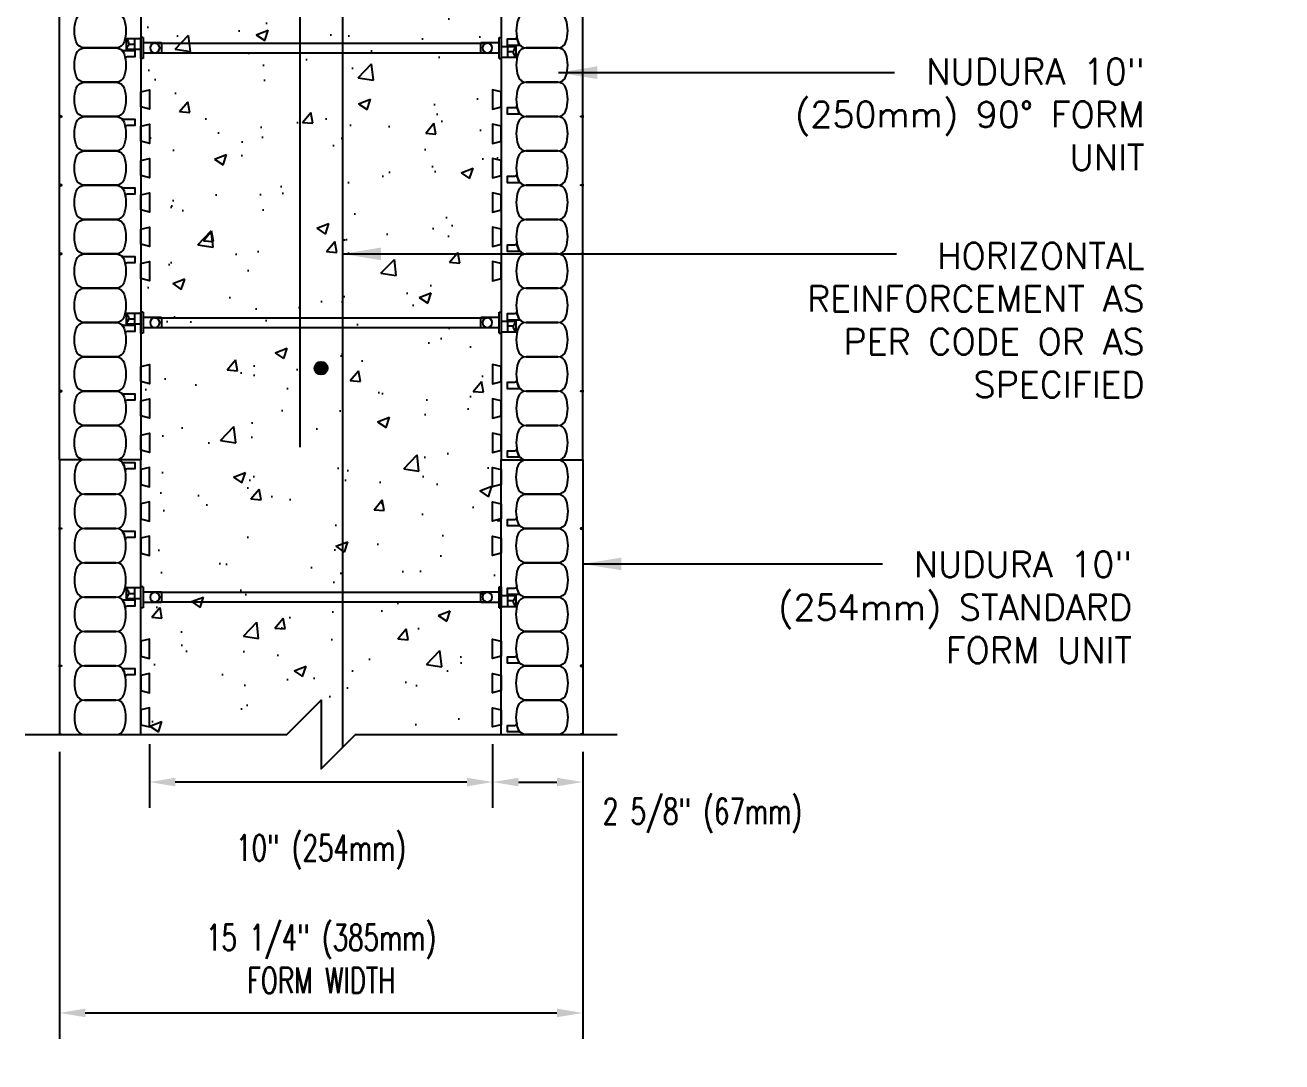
# Model space of a CAD drawing. Header units: inches. Extents: x 176.4 to 214, y 121.7 to 178.9.
# Drawn here: x 176.4 to 213.02, y 121.67 to 151.86 of the extents above; entities that cross this region are included whole.
import ezdxf

# ---------------------------------------------------------------- set-up
doc = ezdxf.new("R2010")
doc.units = ezdxf.units.IN
doc.header["$MEASUREMENT"] = 0
for name, color, linetype in [('DIM', 4, 'Continuous'), ('HATCH', 12, 'Continuous'), ('line25', 2, 'Continuous'), ('LINE3', 3, 'Continuous'), ('LINE50', 5, 'Continuous'), ('LINE9', 9, 'Continuous'), ('TEXT', 4, 'Continuous')]:
    doc.layers.add(name, color=color, linetype=linetype)
doc.styles.add('DIM', font='romans.shx', dxfattribs={"width": 0.7})
doc.styles.add('ROMANS', font='romans.shx', dxfattribs={"height": 0.75})
doc.dimstyles.new('ext_12', dxfattribs={"dimscale": 12, "dimtxt": 0.09375, "dimasz": 0.09375, "dimexe": 0.09375, "dimexo": 0.0625, "dimgap": 0.0625, "dimtad": 1, "dimdec": 1, "dimzin": 3, "dimdsep": 46, "dimlunit": 4, "dimtxsty": 'DIM', "dimcen": 0.09, "dimdle": 0.09375, "dimclrt": 4, "dimadec": 0, "dimazin": 0, "dimtfac": 1, "dimtdec": 1, "dimtmove": 2, "dimatfit": 3, "dimfxl": 0, "dimfrac": 2, "dimtolj": 1, "dimtzin": 0, "dimarcsym": 0})
doc.dimstyles.new('ext_8', dxfattribs={"dimscale": 8, "dimtxt": 0.09375, "dimasz": 0.09375, "dimexe": 0.09375, "dimexo": 0.0625, "dimgap": 0.0625, "dimtad": 1, "dimdec": 1, "dimzin": 3, "dimdsep": 46, "dimlunit": 4, "dimtxsty": 'DIM', "dimcen": 0.09, "dimdle": 0.09375, "dimclrt": 4, "dimadec": 0, "dimazin": 0, "dimtfac": 1, "dimtdec": 1, "dimtmove": 2, "dimatfit": 3, "dimfxl": 0, "dimfrac": 2, "dimtolj": 1, "dimtzin": 0, "dimarcsym": 0})

# ---------------------------------------------------------------- blocks, each defined once
blk = doc.blocks.new('WEB_CENTRE_TOP_10')
for p, q in [((-0.141, 9.688), (-0.141, 0)), ((0.141, 9.688), (0.141, 0))]:
    blk.add_line(p, q)
for centre in [(0, 9.688), (0, 0)]:
    blk.add_circle(centre, 0.141)
blk = doc.blocks.new('WEB_CENTRE_TOP')
for p, q in [((-0.140625, 9.688), (-0.140625, 0)), ((0.140625, 9.688), (0.140625, 0))]:
    blk.add_line(p, q)
for centre in [(0, 9.688), (0, 0)]:
    blk.add_circle(centre, 0.140625)
blk = doc.blocks.new('FSP')
for p, q in [((-0.156, 0.19, 0.274), (-0.156, -0.344, 0.274)), ((0.156, 0.19, 0.274), (-0.156, 0.19, 0.274)), ((0.156, -0.344, 0.274), (0.156, 0.19, 0.274)), ((0.305, -0.344, 0.274), (-0.305, -0.344, 0.274)), ((-0.305, -0.344, 0.274), (-0.305, -0.406, 0.274)), ((0.305, -0.344, 0.274), (0.305, -0.406, 0.274)), ((-0.305, -0.406, 0.274), (0.305, -0.406, 0.274))]:
    blk.add_line(p, q)
at = {"color": 12}
for p, q in [((-0.035, -0.587), (0.268, -0.587)), ((0.1, -0.587), (0.1, -0.762))]:
    blk.add_line(p, q, dxfattribs=at)
blk.add_lwpolyline([(-0.035, -0.406), (0.268, -0.406), (0.268, -0.837), (-0.035, -0.837)], close=True)
for centre, radius, start, end in [((0.723, -2.047), 1.428, 115.8466, 122.064), ((0.089, -1.011), 0.25, 44.3101, 87.3922)]:
    blk.add_arc(centre, radius, start, end, dxfattribs=at)
blk = doc.blocks.new('*D5')
at = {"layer": 'Defpoints', "color": 0}
for p in [(177.396, 131.201), (192.646, 131.201), (192.646, 123.091)]:
    blk.add_point(p, dxfattribs=at)
at = {"layer": 'DIM', "color": 0, "lineweight": -2}
for p, q in [((177.396, 130.701), (177.396, 122.341)), ((192.646, 130.701), (192.646, 122.341)), ((178.146, 123.091), (191.896, 123.091))]:
    blk.add_line(p, q, dxfattribs=at)
at = {"layer": 'DIM', "color": 0}
for points in [[(178.146, 123.216), (178.146, 122.966), (177.396, 123.091)], [(191.896, 123.216), (191.896, 122.966), (192.646, 123.091)]]:
    blk.add_solid(points, dxfattribs=at)
at = {"layer": 'DIM', "color": 4, "insert": (185.021, 124.663), "char_height": 0.75, "attachment_point": 5, "style": 'DIM'}
blk.add_mtext('\\A1;15 1/4" (385mm)\\PFORM WIDTH', dxfattribs=at)
blk = doc.blocks.new('*D6')
at = {"layer": 'Defpoints', "color": 0}
for p in [(180.021, 131.42), (190.021, 131.42), (180.021, 129.816)]:
    blk.add_point(p, dxfattribs=at)
at = {"layer": 'DIM', "color": 0, "lineweight": -2}
for p, q in [((180.021, 130.92), (180.021, 129.066)), ((190.021, 130.92), (190.021, 129.066)), ((189.271, 129.816), (180.771, 129.816))]:
    blk.add_line(p, q, dxfattribs=at)
at = {"layer": 'DIM', "color": 0}
for points in [[(180.771, 129.941), (180.771, 129.691), (180.021, 129.816)], [(189.271, 129.941), (189.271, 129.691), (190.021, 129.816)]]:
    blk.add_solid(points, dxfattribs=at)
at = {"layer": 'DIM', "color": 4, "insert": (185.021, 127.775), "char_height": 0.75, "attachment_point": 5, "style": 'DIM'}
blk.add_mtext('\\A1;10" (254mm)', dxfattribs=at)
blk = doc.blocks.new('*D7')
at = {"layer": 'Defpoints', "color": 0}
for p in [(190.021, 131.201), (192.646, 131.201), (192.646, 129.816)]:
    blk.add_point(p, dxfattribs=at)
at = {"layer": 'DIM', "color": 0, "lineweight": -2}
for p, q in [((190.021, 130.701), (190.021, 129.066)), ((192.646, 130.701), (192.646, 129.066)), ((190.771, 129.816), (191.896, 129.816))]:
    blk.add_line(p, q, dxfattribs=at)
at = {"layer": 'DIM', "color": 0}
for points in [[(190.771, 129.941), (190.771, 129.691), (190.021, 129.816)], [(191.896, 129.941), (191.896, 129.691), (192.646, 129.816)]]:
    blk.add_solid(points, dxfattribs=at)
at = {"layer": 'DIM', "color": 4, "insert": (196.133, 128.841), "char_height": 0.75, "attachment_point": 5, "style": 'DIM'}
blk.add_mtext('\\A1;2 5/8" (67mm)', dxfattribs=at)

msp = doc.modelspace()

# ---------------------------------------------------------------- hatches: boundary and pattern name
at = {"layer": 'HATCH'}
h = msp.add_hatch(dxfattribs=at)
h.set_pattern_fill('AR-CONC', color=256, scale=0.5, style=0)
h.set_pattern_definition([(50, (3.179, -34.923), (3.5863, -0.31376), [0.375, -4.125]), (355, (3.179, -34.923), (-0.693757, 3.76096), [0.3, -3.3]), (100.4514, (3.478, -34.949), (2.892547, 3.447198), [0.3187, -3.50571]), (46.1842, (3.179, -33.923), (5.336205, -0.827595), [0.5625, -6.1875]), (96.6356, (3.6237, -33.992), (4.67331, 4.87059), [0.47805, -5.258565]), (351.1842, (3.179, -33.923), (4.67331, 4.87059), [0.45, -4.95]), (21, (3.679, -34.173), (2.984535, -2.013094), [0.375, -4.125]), (326, (3.679, -34.173), (1.216577, 3.62575), [0.3, -3.3]), (71.4514, (3.9278, -34.3408), (4.201113, 1.612652), [0.3187, -3.50571]), (37.5, (3.179, -34.923), (0.060799, 1.664469), [0, -3.26, 0, -3.35, 0, -3.3125]), (7.5, (3.179, -34.923), (1.315348, 1.972059), [0, -1.91, 0, -3.185, 0, -1.2625]), (327.5, (2.064, -34.923), (2.669112, -0.1127744), [0, -1.25, 0, -3.9, 0, -5.175]), (317.5, (1.564, -34.923), (2.91593, 0.500525), [0, -1.625, 0, -2.59, 0, -3.675])])
h.paths.add_polyline_path([(213.021, 172.451), (212.74, 172.451), (212.802, 172.201), (212.24, 172.201), (212.302, 172.451), (211.74, 172.451), (211.802, 172.201), (211.24, 172.201), (211.302, 172.451), (210.74, 172.451), (210.802, 172.201), (210.24, 172.201), (210.302, 172.451), (207.74, 172.451), (207.802, 172.201), (207.24, 172.201), (207.302, 172.451), (206.74, 172.451), (206.802, 172.201), (206.24, 172.201), (206.302, 172.451), (205.74, 172.451), (205.802, 172.201), (205.24, 172.201), (205.302, 172.451), (204.74, 172.451), (204.802, 172.201), (204.24, 172.201), (204.302, 172.451), (203.74, 172.451), (203.802, 172.201), (203.24, 172.201), (203.302, 172.451), (202.74, 172.451), (202.802, 172.201), (202.24, 172.201), (202.302, 172.451), (199.74, 172.451), (199.802, 172.201), (199.24, 172.201), (199.302, 172.451), (198.74, 172.451), (198.802, 172.201), (198.24, 172.201), (198.302, 172.451), (197.74, 172.451), (197.802, 172.201), (197.24, 172.201), (197.302, 172.451), (197.021, 172.451), (196.74, 172.451), (196.802, 172.201), (196.24, 172.201), (196.302, 172.451), (195.74, 172.451), (195.802, 172.201), (195.24, 172.201), (195.302, 172.451), (194.74, 172.451), (194.802, 172.201), (194.24, 172.201), (194.302, 172.451), (191.74, 172.451), (191.802, 172.201), (191.24, 172.201), (191.302, 172.451), (190.74, 172.451), (190.802, 172.201), (190.24, 172.201), (190.302, 172.451), (189.74, 172.451), (189.802, 172.201), (189.24, 172.201), (189.302, 172.451), (188.74, 172.451), (188.802, 172.201), (188.24, 172.201), (188.302, 172.451), (187.74, 172.451), (187.802, 172.201), (187.24, 172.201), (187.302, 172.451), (186.74, 172.451), (186.802, 172.201), (186.24, 172.201), (186.302, 172.451), (183.74, 172.451), (183.802, 172.201), (183.24, 172.201), (183.302, 172.451), (182.74, 172.451), (182.802, 172.201), (182.24, 172.201), (182.302, 172.451), (181.74, 172.451), (181.802, 172.201), (181.24, 172.201), (181.302, 172.451), (180.521, 172.451, 0.414214), (179.771, 171.701), (179.771, 170.92), (180.021, 170.983), (180.021, 170.42), (179.771, 170.483), (179.771, 169.92), (180.021, 169.983), (180.021, 169.42), (179.771, 169.483), (179.771, 168.92), (180.021, 168.983), (180.021, 168.42), (179.771, 168.483), (179.771, 165.92), (180.021, 165.983), (180.021, 165.42), (179.771, 165.483), (179.771, 164.92), (180.021, 164.983), (180.021, 164.42), (179.771, 164.483), (179.771, 163.92), (180.021, 163.983), (180.021, 163.42), (179.771, 163.483), (179.771, 162.92), (180.021, 162.983), (180.021, 162.42), (179.771, 162.483), (179.771, 161.92), (180.021, 161.983), (180.021, 161.42), (179.771, 161.483), (179.771, 160.92), (180.021, 160.983), (180.021, 160.42), (179.771, 160.483), (179.771, 157.92), (180.021, 157.983), (180.021, 157.42), (179.771, 157.483), (179.771, 156.92), (180.021, 156.983), (180.021, 156.42), (179.771, 156.483), (179.771, 155.92), (180.021, 155.983), (180.021, 155.42), (179.771, 155.483), (179.771, 154.92), (180.021, 154.983), (180.021, 154.42), (179.771, 154.483), (179.771, 153.92), (180.021, 153.983), (180.021, 153.42), (179.771, 153.483), (179.771, 152.92), (180.021, 152.983), (180.021, 152.42), (179.771, 152.483), (179.771, 149.92), (180.021, 149.983), (180.021, 149.42), (179.771, 149.483), (179.771, 148.92), (180.021, 148.983), (180.021, 148.42), (179.771, 148.483), (179.771, 147.92), (180.021, 147.983), (180.021, 147.42), (179.771, 147.483), (179.771, 146.92), (180.021, 146.983), (180.021, 146.42), (179.771, 146.483), (179.771, 145.92), (180.021, 145.983), (180.021, 145.42), (179.771, 145.483), (179.771, 144.92), (180.021, 144.983), (180.021, 144.42), (179.771, 144.483), (179.771, 141.92), (180.021, 141.983), (180.021, 141.42), (179.771, 141.483), (179.771, 140.92), (180.021, 140.983), (180.021, 140.42), (179.771, 140.483), (179.771, 139.92), (180.021, 139.983), (180.021, 139.42), (179.771, 139.483), (179.771, 139.201), (179.771, 138.92), (180.021, 138.983), (180.021, 138.42), (179.771, 138.483), (179.771, 137.92), (180.021, 137.983), (180.021, 137.42), (179.771, 137.483), (179.771, 136.92), (180.021, 136.983), (180.021, 136.42), (179.771, 136.483), (179.771, 133.92), (180.021, 133.983), (180.021, 133.42), (179.771, 133.483), (179.771, 132.92), (180.021, 132.983), (180.021, 132.42), (179.771, 132.483), (179.771, 131.92), (180.021, 131.983), (180.021, 131.42), (179.771, 131.483), (179.771, 131.201), (190.271, 131.201), (190.271, 131.483), (190.021, 131.42), (190.021, 131.983), (190.271, 131.92), (190.271, 132.483), (190.021, 132.42), (190.021, 132.983), (190.271, 132.92), (190.271, 133.483), (190.021, 133.42), (190.021, 133.983), (190.271, 133.92), (190.271, 136.483), (190.021, 136.42), (190.021, 136.983), (190.271, 136.92), (190.271, 137.483), (190.021, 137.42), (190.021, 137.983), (190.271, 137.92), (190.271, 138.483), (190.021, 138.42), (190.021, 138.983), (190.271, 138.92), (190.271, 139.201), (190.271, 139.483), (190.021, 139.42), (190.021, 139.983), (190.271, 139.92), (190.271, 140.483), (190.021, 140.42), (190.021, 140.983), (190.271, 140.92), (190.271, 141.483), (190.021, 141.42), (190.021, 141.983), (190.271, 141.92), (190.271, 144.483), (190.021, 144.42), (190.021, 144.983), (190.271, 144.92), (190.271, 145.483), (190.021, 145.42), (190.021, 145.983), (190.271, 145.92), (190.271, 146.483), (190.021, 146.42), (190.021, 146.983), (190.271, 146.92), (190.271, 147.483), (190.021, 147.42), (190.021, 147.983), (190.271, 147.92), (190.271, 148.483), (190.021, 148.42), (190.021, 148.983), (190.271, 148.92), (190.271, 149.483), (190.021, 149.42), (190.021, 149.983), (190.271, 149.92), (190.271, 152.483), (190.021, 152.42), (190.021, 152.983), (190.271, 152.92), (190.271, 153.483), (190.021, 153.42), (190.021, 153.983), (190.271, 153.92), (190.271, 154.483), (190.021, 154.42), (190.021, 154.983), (190.271, 154.92), (190.271, 155.483), (190.021, 155.42), (190.021, 155.983), (190.271, 155.92), (190.271, 156.483), (190.021, 156.42), (190.021, 156.983), (190.271, 156.92), (190.271, 157.483), (190.021, 157.42), (190.021, 157.983), (190.271, 157.92), (190.271, 160.701, -0.414214), (191.521, 161.951), (194.302, 161.951), (194.24, 162.201), (194.802, 162.201), (194.74, 161.951), (195.302, 161.951), (195.24, 162.201), (195.802, 162.201), (195.74, 161.951), (196.302, 161.951), (196.24, 162.201), (196.802, 162.201), (196.74, 161.951), (197.021, 161.951), (197.302, 161.951), (197.24, 162.201), (197.802, 162.201), (197.74, 161.951), (198.302, 161.951), (198.24, 162.201), (198.802, 162.201), (198.74, 161.951), (199.302, 161.951), (199.24, 162.201), (199.802, 162.201), (199.74, 161.951), (202.302, 161.951), (202.24, 162.201), (202.802, 162.201), (202.74, 161.951), (203.302, 161.951), (203.24, 162.201), (203.802, 162.201), (203.74, 161.951), (204.302, 161.951), (204.24, 162.201), (204.802, 162.201), (204.74, 161.951), (205.302, 161.951), (205.24, 162.201), (205.802, 162.201), (205.74, 161.951), (206.302, 161.951), (206.24, 162.201), (206.802, 162.201), (206.74, 161.951), (207.302, 161.951), (207.24, 162.201), (207.802, 162.201), (207.74, 161.951), (210.302, 161.951), (210.24, 162.201), (210.802, 162.201), (210.74, 161.951), (211.302, 161.951), (211.24, 162.201), (211.802, 162.201), (211.74, 161.951), (212.302, 161.951), (212.24, 162.201), (212.802, 162.201), (212.74, 161.951), (213.021, 161.951)])
at = {"layer": 'LINE3'}
msp.add_hatch(color=256, dxfattribs=at).paths.add_polyline_path([(185.209, 141.873, 1), (184.834, 141.873, 1)])

# ---------------------------------------------------------------- linework, layer by layer
at = {"layer": 'line25'}
for p, q in [((179.771, 171.701), (179.771, 139.201)), ((190.271, 160.701), (190.271, 139.201)), ((179.771, 131.201), (179.771, 139.201)), ((190.271, 131.201), (190.271, 139.201))]:
    msp.add_line(p, q, dxfattribs=at)
for points in [[(179.771, 149.92), (180.021, 149.983), (180.021, 149.42), (179.771, 149.483)], [(190.271, 149.92), (190.021, 149.983), (190.021, 149.42), (190.271, 149.483)], [(179.771, 148.92), (180.021, 148.983), (180.021, 148.42), (179.771, 148.483)], [(190.271, 148.92), (190.021, 148.983), (190.021, 148.42), (190.271, 148.483)], [(179.771, 147.92), (180.021, 147.983), (180.021, 147.42), (179.771, 147.483)], [(190.271, 147.92), (190.021, 147.983), (190.021, 147.42), (190.271, 147.483)], [(179.771, 146.92), (180.021, 146.983), (180.021, 146.42), (179.771, 146.483)], [(190.271, 146.92), (190.021, 146.983), (190.021, 146.42), (190.271, 146.483)], [(179.771, 145.92), (180.021, 145.983), (180.021, 145.42), (179.771, 145.483)], [(190.271, 145.92), (190.021, 145.983), (190.021, 145.42), (190.271, 145.483)], [(179.771, 144.92), (180.021, 144.983), (180.021, 144.42), (179.771, 144.483)], [(190.271, 144.92), (190.021, 144.983), (190.021, 144.42), (190.271, 144.483)], [(179.771, 141.92), (180.021, 141.983), (180.021, 141.42), (179.771, 141.483)], [(190.271, 141.92), (190.021, 141.983), (190.021, 141.42), (190.271, 141.483)], [(179.771, 140.92), (180.021, 140.983), (180.021, 140.42), (179.771, 140.483)], [(190.271, 140.92), (190.021, 140.983), (190.021, 140.42), (190.271, 140.483)], [(179.771, 139.92), (180.021, 139.983), (180.021, 139.42), (179.771, 139.483)], [(190.271, 139.92), (190.021, 139.983), (190.021, 139.42), (190.271, 139.483)], [(179.771, 138.483), (180.021, 138.42), (180.021, 138.983), (179.771, 138.92)], [(190.271, 138.483), (190.021, 138.42), (190.021, 138.983), (190.271, 138.92)], [(179.771, 137.483), (180.021, 137.42), (180.021, 137.983), (179.771, 137.92)], [(190.271, 137.483), (190.021, 137.42), (190.021, 137.983), (190.271, 137.92)], [(179.771, 136.483), (180.021, 136.42), (180.021, 136.983), (179.771, 136.92)], [(190.271, 136.483), (190.021, 136.42), (190.021, 136.983), (190.271, 136.92)], [(179.771, 133.483), (180.021, 133.42), (180.021, 133.983), (179.771, 133.92)], [(190.271, 133.483), (190.021, 133.42), (190.021, 133.983), (190.271, 133.92)], [(179.771, 132.483), (180.021, 132.42), (180.021, 132.983), (179.771, 132.92)], [(190.271, 132.483), (190.021, 132.42), (190.021, 132.983), (190.271, 132.92)], [(179.771, 131.483), (180.021, 131.42), (180.021, 131.983), (179.771, 131.92)], [(190.271, 131.483), (190.021, 131.42), (190.021, 131.983), (190.271, 131.92)]]:
    msp.add_lwpolyline(points, close=True, dxfattribs=at)
at = {"layer": 'LINE3'}
msp.add_line((185.645, 159.576), (185.645, 130.825), dxfattribs=at)
msp.add_lwpolyline([(211.673, 167.826), (187.398, 167.826, 0.414214), (184.398, 164.826), (184.398, 139.576)], format="xyb", dxfattribs=at)
msp.add_circle((185.021, 141.873), 0.188, dxfattribs=at)
at = {"layer": 'LINE50'}
for p, q in [((177.396, 139.201), (177.396, 174.826)), ((192.646, 139.201), (192.646, 159.576)), ((179.771, 139.201), (177.396, 139.201)), ((177.396, 139.201), (177.396, 131.201)), ((179.771, 139.201), (177.396, 139.201)), ((190.271, 139.201), (192.646, 139.201)), ((190.271, 139.201), (192.646, 139.201)), ((192.646, 139.201), (192.646, 131.201))]:
    msp.add_line(p, q, dxfattribs=at)
at = {"layer": 'LINE9'}
for points in [[(179.282, 152.028, -0.157671), (179.282, 151.374, -0.325305), (179.044, 151.201), (178.123, 151.201, -0.325305), (177.885, 151.374, -0.157671), (177.885, 152.028, -0.325305), (178.123, 152.201), (179.044, 152.201, -0.325305)], [(190.76, 152.028, 0.157671), (190.76, 151.374, 0.325305), (190.998, 151.201), (191.919, 151.201, 0.325305), (192.157, 151.374, 0.157671), (192.157, 152.028, 0.325305), (191.919, 152.201), (190.998, 152.201, 0.325305)], [(190.76, 151.374, -0.037267), (190.723, 151.528, -0.463036), (190.661, 151.455), (190.44, 151.455), (190.44, 151.285), (190.786, 151.285, -0.189002), (190.828, 151.268, -0.128407)], [(179.282, 151.028, -0.157671), (179.282, 150.374, -0.325305), (179.044, 150.201), (178.123, 150.201, -0.325305), (177.885, 150.374, -0.157671), (177.885, 151.028, -0.325305), (178.123, 151.201), (179.044, 151.201, -0.325305)], [(179.282, 151.028, -0.037267), (179.32, 150.875, -0.463036), (179.381, 150.947), (179.603, 150.947), (179.603, 151.118), (179.257, 151.118, -0.189002), (179.214, 151.135, -0.128407)], [(190.76, 151.028, 0.157671), (190.76, 150.374, 0.325305), (190.998, 150.201), (191.919, 150.201, 0.325305), (192.157, 150.374, 0.157671), (192.157, 151.028, 0.325305), (191.919, 151.201), (190.998, 151.201, 0.325305)], [(179.282, 150.028, -0.157671), (179.282, 149.374, -0.325305), (179.044, 149.201), (178.123, 149.201, -0.325305), (177.885, 149.374, -0.157671), (177.885, 150.028, -0.325305), (178.123, 150.201), (179.044, 150.201, -0.325305)], [(190.76, 150.028, 0.157671), (190.76, 149.374, 0.325305), (190.998, 149.201), (191.919, 149.201, 0.325305), (192.157, 149.374, 0.157671), (192.157, 150.028, 0.325305), (191.919, 150.201), (190.998, 150.201, 0.325305)], [(190.76, 149.374, -0.037267), (190.723, 149.528, -0.463036), (190.661, 149.455), (190.44, 149.455), (190.44, 149.285), (190.786, 149.285, -0.189002), (190.828, 149.268, -0.128407)], [(179.282, 149.028, -0.157671), (179.282, 148.374, -0.325305), (179.044, 148.201), (178.123, 148.201, -0.325305), (177.885, 148.374, -0.157671), (177.885, 149.028, -0.325305), (178.123, 149.201), (179.044, 149.201, -0.325305)], [(179.282, 149.028, -0.037267), (179.32, 148.875, -0.463036), (179.381, 148.947), (179.603, 148.947), (179.603, 149.118), (179.257, 149.118, -0.189002), (179.214, 149.135, -0.128407)], [(190.76, 149.028, 0.157671), (190.76, 148.374, 0.325305), (190.998, 148.201), (191.919, 148.201, 0.325305), (192.157, 148.374, 0.157671), (192.157, 149.028, 0.325305), (191.919, 149.201), (190.998, 149.201, 0.325305)], [(179.282, 148.028, -0.157671), (179.282, 147.374, -0.325305), (179.044, 147.201), (178.123, 147.201, -0.325305), (177.885, 147.374, -0.157671), (177.885, 148.028, -0.325305), (178.123, 148.201), (179.044, 148.201, -0.325305)], [(190.76, 148.028, 0.157671), (190.76, 147.374, 0.325305), (190.998, 147.201), (191.919, 147.201, 0.325305), (192.157, 147.374, 0.157671), (192.157, 148.028, 0.325305), (191.919, 148.201), (190.998, 148.201, 0.325305)], [(190.76, 147.374, -0.037267), (190.723, 147.528, -0.463036), (190.661, 147.455), (190.44, 147.455), (190.44, 147.285), (190.786, 147.285, -0.189002), (190.828, 147.268, -0.128407)], [(179.282, 147.028, -0.157671), (179.282, 146.374, -0.325305), (179.044, 146.201), (178.123, 146.201, -0.325305), (177.885, 146.374, -0.157671), (177.885, 147.028, -0.325305), (178.123, 147.201), (179.044, 147.201, -0.325305)], [(179.282, 147.028, -0.037267), (179.32, 146.875, -0.463036), (179.381, 146.947), (179.603, 146.947), (179.603, 147.118), (179.257, 147.118, -0.189002), (179.214, 147.135, -0.128407)], [(190.76, 147.028, 0.157671), (190.76, 146.374, 0.325305), (190.998, 146.201), (191.919, 146.201, 0.325305), (192.157, 146.374, 0.157671), (192.157, 147.028, 0.325305), (191.919, 147.201), (190.998, 147.201, 0.325305)], [(179.282, 146.028, -0.157671), (179.282, 145.374, -0.325305), (179.044, 145.201), (178.123, 145.201, -0.325305), (177.885, 145.374, -0.157671), (177.885, 146.028, -0.325305), (178.123, 146.201), (179.044, 146.201, -0.325305)], [(190.76, 146.028, 0.157671), (190.76, 145.374, 0.325305), (190.998, 145.201), (191.919, 145.201, 0.325305), (192.157, 145.374, 0.157671), (192.157, 146.028, 0.325305), (191.919, 146.201), (190.998, 146.201, 0.325305)], [(190.76, 145.374, -0.037267), (190.723, 145.528, -0.463036), (190.661, 145.455), (190.44, 145.455), (190.44, 145.285), (190.786, 145.285, -0.189002), (190.828, 145.268, -0.128407)], [(179.282, 145.028, -0.157671), (179.282, 144.374, -0.325305), (179.044, 144.201), (178.123, 144.201, -0.325305), (177.885, 144.374, -0.157671), (177.885, 145.028, -0.325305), (178.123, 145.201), (179.044, 145.201, -0.325305)], [(179.282, 145.028, -0.037267), (179.32, 144.875, -0.463036), (179.381, 144.947), (179.603, 144.947), (179.603, 145.118), (179.257, 145.118, -0.189002), (179.214, 145.135, -0.128407)], [(190.76, 145.028, 0.157671), (190.76, 144.374, 0.325305), (190.998, 144.201), (191.919, 144.201, 0.325305), (192.157, 144.374, 0.157671), (192.157, 145.028, 0.325305), (191.919, 145.201), (190.998, 145.201, 0.325305)], [(179.282, 144.028, -0.157671), (179.282, 143.374, -0.325305), (179.044, 143.201), (178.123, 143.201, -0.325305), (177.885, 143.374, -0.157671), (177.885, 144.028, -0.325305), (178.123, 144.201), (179.044, 144.201, -0.325305)], [(190.76, 144.028, 0.157671), (190.76, 143.374, 0.325305), (190.998, 143.201), (191.919, 143.201, 0.325305), (192.157, 143.374, 0.157671), (192.157, 144.028, 0.325305), (191.919, 144.201), (190.998, 144.201, 0.325305)], [(190.76, 143.374, -0.037267), (190.723, 143.528, -0.463036), (190.661, 143.455), (190.44, 143.455), (190.44, 143.285), (190.786, 143.285, -0.189002), (190.828, 143.268, -0.128407)], [(179.282, 143.028, -0.157671), (179.282, 142.374, -0.325305), (179.044, 142.201), (178.123, 142.201, -0.325305), (177.885, 142.374, -0.157671), (177.885, 143.028, -0.325305), (178.123, 143.201), (179.044, 143.201, -0.325305)], [(179.282, 143.028, -0.037267), (179.32, 142.875, -0.463036), (179.381, 142.947), (179.603, 142.947), (179.603, 143.118), (179.257, 143.118, -0.189002), (179.214, 143.135, -0.128407)], [(190.76, 143.028, 0.157671), (190.76, 142.374, 0.325305), (190.998, 142.201), (191.919, 142.201, 0.325305), (192.157, 142.374, 0.157671), (192.157, 143.028, 0.325305), (191.919, 143.201), (190.998, 143.201, 0.325305)], [(179.282, 142.028, -0.157671), (179.282, 141.374, -0.325305), (179.044, 141.201), (178.123, 141.201, -0.325305), (177.885, 141.374, -0.157671), (177.885, 142.028, -0.325305), (178.123, 142.201), (179.044, 142.201, -0.325305)], [(190.76, 142.028, 0.157671), (190.76, 141.374, 0.325305), (190.998, 141.201), (191.919, 141.201, 0.325305), (192.157, 141.374, 0.157671), (192.157, 142.028, 0.325305), (191.919, 142.201), (190.998, 142.201, 0.325305)], [(190.76, 141.374, -0.037267), (190.723, 141.528, -0.463036), (190.661, 141.455), (190.44, 141.455), (190.44, 141.285), (190.786, 141.285, -0.189002), (190.828, 141.268, -0.128407)], [(179.282, 141.028, -0.157671), (179.282, 140.374, -0.325305), (179.044, 140.201), (178.123, 140.201, -0.325305), (177.885, 140.374, -0.157671), (177.885, 141.028, -0.325305), (178.123, 141.201), (179.044, 141.201, -0.325305)], [(179.282, 141.028, -0.037267), (179.32, 140.875, -0.463036), (179.381, 140.947), (179.603, 140.947), (179.603, 141.118), (179.257, 141.118, -0.189002), (179.214, 141.135, -0.128407)], [(190.76, 141.028, 0.157671), (190.76, 140.374, 0.325305), (190.998, 140.201), (191.919, 140.201, 0.325305), (192.157, 140.374, 0.157671), (192.157, 141.028, 0.325305), (191.919, 141.201), (190.998, 141.201, 0.325305)], [(179.282, 140.028, -0.157671), (179.282, 139.374, -0.325305), (179.044, 139.201), (178.123, 139.201, -0.325305), (177.885, 139.374, -0.157671), (177.885, 140.028, -0.325305), (178.123, 140.201), (179.044, 140.201, -0.325305)], [(190.76, 140.028, 0.157671), (190.76, 139.374, 0.325305), (190.998, 139.201), (191.919, 139.201, 0.325305), (192.157, 139.374, 0.157671), (192.157, 140.028, 0.325305), (191.919, 140.201), (190.998, 140.201, 0.325305)], [(179.282, 138.374, 0.157671), (179.282, 139.028, 0.325305), (179.044, 139.201), (178.123, 139.201, 0.325305), (177.885, 139.028, 0.157671), (177.885, 138.374, 0.325305), (178.123, 138.201), (179.044, 138.201, 0.325305)], [(190.76, 139.374, -0.037267), (190.723, 139.528, -0.463036), (190.661, 139.455), (190.44, 139.455), (190.44, 139.285), (190.786, 139.285, -0.189002), (190.828, 139.268, -0.128407)], [(190.76, 138.374, -0.157671), (190.76, 139.028, -0.325305), (190.998, 139.201), (191.919, 139.201, -0.325305), (192.157, 139.028, -0.157671), (192.157, 138.374, -0.325305), (191.919, 138.201), (190.998, 138.201, -0.325305)], [(179.282, 139.028, -0.037267), (179.32, 138.875, -0.463036), (179.381, 138.947), (179.603, 138.947), (179.603, 139.118), (179.257, 139.118, -0.189002), (179.214, 139.135, -0.128407)], [(179.282, 137.374, 0.157671), (179.282, 138.028, 0.325305), (179.044, 138.201), (178.123, 138.201, 0.325305), (177.885, 138.028, 0.157671), (177.885, 137.374, 0.325305), (178.123, 137.201), (179.044, 137.201, 0.325305)], [(190.76, 137.374, -0.157671), (190.76, 138.028, -0.325305), (190.998, 138.201), (191.919, 138.201, -0.325305), (192.157, 138.028, -0.157671), (192.157, 137.374, -0.325305), (191.919, 137.201), (190.998, 137.201, -0.325305)], [(190.76, 137.374, -0.037267), (190.723, 137.528, -0.463036), (190.661, 137.455), (190.44, 137.455), (190.44, 137.285), (190.786, 137.285, -0.189002), (190.828, 137.268, -0.128407)], [(179.282, 136.374, 0.157671), (179.282, 137.028, 0.325305), (179.044, 137.201), (178.123, 137.201, 0.325305), (177.885, 137.028, 0.157671), (177.885, 136.374, 0.325305), (178.123, 136.201), (179.044, 136.201, 0.325305)], [(179.282, 137.028, -0.037267), (179.32, 136.875, -0.463036), (179.381, 136.947), (179.603, 136.947), (179.603, 137.118), (179.257, 137.118, -0.189002), (179.214, 137.135, -0.128407)], [(190.76, 136.374, -0.157671), (190.76, 137.028, -0.325305), (190.998, 137.201), (191.919, 137.201, -0.325305), (192.157, 137.028, -0.157671), (192.157, 136.374, -0.325305), (191.919, 136.201), (190.998, 136.201, -0.325305)], [(179.282, 135.374, 0.157671), (179.282, 136.028, 0.325305), (179.044, 136.201), (178.123, 136.201, 0.325305), (177.885, 136.028, 0.157671), (177.885, 135.374, 0.325305), (178.123, 135.201), (179.044, 135.201, 0.325305)], [(190.76, 135.374, -0.157671), (190.76, 136.028, -0.325305), (190.998, 136.201), (191.919, 136.201, -0.325305), (192.157, 136.028, -0.157671), (192.157, 135.374, -0.325305), (191.919, 135.201), (190.998, 135.201, -0.325305)], [(190.76, 135.374, -0.037267), (190.723, 135.528, -0.463036), (190.661, 135.455), (190.44, 135.455), (190.44, 135.285), (190.786, 135.285, -0.189002), (190.828, 135.268, -0.128407)], [(179.282, 134.374, 0.157671), (179.282, 135.028, 0.325305), (179.044, 135.201), (178.123, 135.201, 0.325305), (177.885, 135.028, 0.157671), (177.885, 134.374, 0.325305), (178.123, 134.201), (179.044, 134.201, 0.325305)], [(190.76, 134.374, -0.157671), (190.76, 135.028, -0.325305), (190.998, 135.201), (191.919, 135.201, -0.325305), (192.157, 135.028, -0.157671), (192.157, 134.374, -0.325305), (191.919, 134.201), (190.998, 134.201, -0.325305)], [(179.282, 135.028, -0.037267), (179.32, 134.875, -0.463036), (179.381, 134.947), (179.603, 134.947), (179.603, 135.118), (179.257, 135.118, -0.189002), (179.214, 135.135, -0.128407)], [(179.282, 133.374, 0.157671), (179.282, 134.028, 0.325305), (179.044, 134.201), (178.123, 134.201, 0.325305), (177.885, 134.028, 0.157671), (177.885, 133.374, 0.325305), (178.123, 133.201), (179.044, 133.201, 0.325305)], [(190.76, 133.374, -0.157671), (190.76, 134.028, -0.325305), (190.998, 134.201), (191.919, 134.201, -0.325305), (192.157, 134.028, -0.157671), (192.157, 133.374, -0.325305), (191.919, 133.201), (190.998, 133.201, -0.325305)], [(190.76, 133.374, -0.037267), (190.723, 133.528, -0.463036), (190.661, 133.455), (190.44, 133.455), (190.44, 133.285), (190.786, 133.285, -0.189002), (190.828, 133.268, -0.128407)], [(179.282, 132.374, 0.157671), (179.282, 133.028, 0.325305), (179.044, 133.201), (178.123, 133.201, 0.325305), (177.885, 133.028, 0.157671), (177.885, 132.374, 0.325305), (178.123, 132.201), (179.044, 132.201, 0.325305)], [(179.282, 133.028, -0.037267), (179.32, 132.875, -0.463036), (179.381, 132.947), (179.603, 132.947), (179.603, 133.118), (179.257, 133.118, -0.189002), (179.214, 133.135, -0.128407)], [(190.76, 132.374, -0.157671), (190.76, 133.028, -0.325305), (190.998, 133.201), (191.919, 133.201, -0.325305), (192.157, 133.028, -0.157671), (192.157, 132.374, -0.325305), (191.919, 132.201), (190.998, 132.201, -0.325305)], [(179.282, 131.374, 0.157671), (179.282, 132.028, 0.325305), (179.044, 132.201), (178.123, 132.201, 0.325305), (177.885, 132.028, 0.157671), (177.885, 131.374, 0.325305), (178.123, 131.201), (179.044, 131.201, 0.325305)], [(190.76, 131.374, -0.157671), (190.76, 132.028, -0.325305), (190.998, 132.201), (191.919, 132.201, -0.325305), (192.157, 132.028, -0.157671), (192.157, 131.374, -0.325305), (191.919, 131.201), (190.998, 131.201, -0.325305)], [(190.76, 131.374, -0.037267), (190.723, 131.528, -0.463036), (190.661, 131.455), (190.44, 131.455), (190.44, 131.285), (190.786, 131.285, -0.189002), (190.828, 131.268, -0.128407)]]:
    msp.add_lwpolyline(points, format="xyb", close=True, dxfattribs=at)
for points in [[(177.396, 149.17), (177.461, 149.201), (177.396, 149.233)], [(192.646, 149.17), (192.582, 149.201), (192.646, 149.233)], [(177.396, 147.17), (177.461, 147.201), (177.396, 147.233)], [(192.646, 147.17), (192.582, 147.201), (192.646, 147.233)], [(177.396, 145.17), (177.461, 145.201), (177.396, 145.233)], [(192.646, 145.17), (192.582, 145.201), (192.646, 145.233)], [(177.396, 141.17), (177.461, 141.201), (177.396, 141.233)], [(192.646, 141.17), (192.582, 141.201), (192.646, 141.233)], [(177.396, 137.233), (177.461, 137.201), (177.396, 137.17)], [(192.646, 137.233), (192.582, 137.201), (192.646, 137.17)], [(177.396, 133.233), (177.461, 133.201), (177.396, 133.17)], [(192.646, 133.233), (192.582, 133.201), (192.646, 133.17)]]:
    msp.add_lwpolyline(points, close=True, dxfattribs=at)
for points in [[(176.396, 131.201), (184.021, 131.201), (185.021, 132.201), (185.021, 130.201), (186.021, 131.201), (193.646, 131.201)], [(177.396, 131.201), (177.396, 131.233), (177.461, 131.201)], [(192.646, 131.201), (192.646, 131.233), (192.582, 131.201)]]:
    msp.add_lwpolyline(points, dxfattribs=at)
msp.add_lwpolyline([(190.998, 131.201), (191.919, 131.201, -0.325305)], format="xyb", dxfattribs=at)

# ---------------------------------------------------------------- block references
at = {"layer": 'LINE9', "xscale": -1}
for name, p, rotation in [('FSP', (180.177, 151.201), 270), ('WEB_CENTRE_TOP_10', (189.865, 151.201), 90), ('FSP', (189.865, 151.201), 90), ('FSP', (180.177, 143.201), 270), ('WEB_CENTRE_TOP_10', (189.865, 143.201), 90), ('FSP', (189.865, 143.201), 90), ('FSP', (180.177, 135.201), 270), ('WEB_CENTRE_TOP', (180.177, 135.201), 270), ('FSP', (189.865, 135.201), 90)]:
    msp.add_blockref(name, p, dxfattribs=dict(at, rotation=rotation))

# ---------------------------------------------------------------- texts
at = {"layer": 'TEXT', "char_height": 0.75, "width": 12.48811, "attachment_point": 6, "style": 'ROMANS'}
for s, insert in [('NUDURA 10" (250mm) 90° FORM UNIT', (209.019, 149.264)), ('HORIZONTAL REINFORCEMENT AS PER CODE OR AS SPECIFIED', (209.019, 143.27)), ('NUDURA 10" (254mm) STANDARD FORM UNIT', (208.655, 134.908))]:
    msp.add_mtext(s, dxfattribs=dict(at, insert=insert))

# ---------------------------------------------------------------- dimensions: what is measured, and where the dimension line sits
at = {"layer": 'DIM'}
dim = msp.add_linear_dim(base=(192.646, 123.091), p1=(177.396, 131.201), p2=(192.646, 131.201), text='15 1/4" (385mm)\\PFORM WIDTH', dimstyle='ext_8', dxfattribs=at)
dim.commit()
dim.dimension.update_dxf_attribs({"geometry": '*D5', "text_midpoint": (185.021, 124.663)})
dim = msp.add_linear_dim(base=(180.021, 129.816), p1=(190.021, 131.42), p2=(180.021, 131.42), text='10" (254mm)', dimstyle='ext_8', dxfattribs=at)
dim.commit()
dim.dimension.update_dxf_attribs({"geometry": '*D6', "text_midpoint": (185.021, 127.775), "dimtype": 160})
dim = msp.add_linear_dim(base=(192.646, 129.816), p1=(190.021, 131.201), p2=(192.646, 131.201), angle=180, text='2 5/8" (67mm)', dimstyle='ext_8', dxfattribs=at)
dim.commit()
dim.dimension.update_dxf_attribs({"geometry": '*D7', "text_midpoint": (196.133, 128.841), "dimtype": 160})

# ---------------------------------------------------------------- leaders
at = {"layer": 'TEXT'}
for points in [[(191.943, 150.481), (201.732, 150.481)], [(185.645, 145.201), (201.791, 145.201)], [(192.646, 136.17), (201.384, 136.17)]]:
    msp.add_leader(points, dimstyle='ext_12', dxfattribs=at)

doc.saveas('drawing.dxf')
